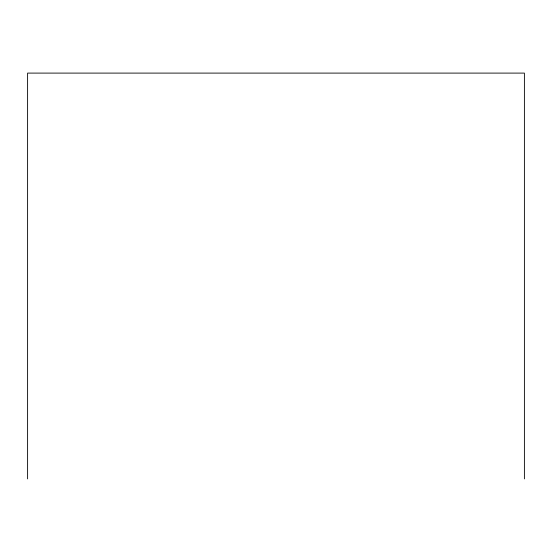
<?xml version="1.0" encoding="UTF-8"?>
<svg xmlns="http://www.w3.org/2000/svg" width="552" height="552" viewBox="0 0 552 552"><rect width="100%" height="100%" fill="white"/><g stroke="black" fill="none" stroke-linecap="round" stroke-linejoin="round"><path stroke-width="0.83" d="M524.4 478.901L524.4 73.099L27.6 73.099L27.6 478.901"/></g></svg>
